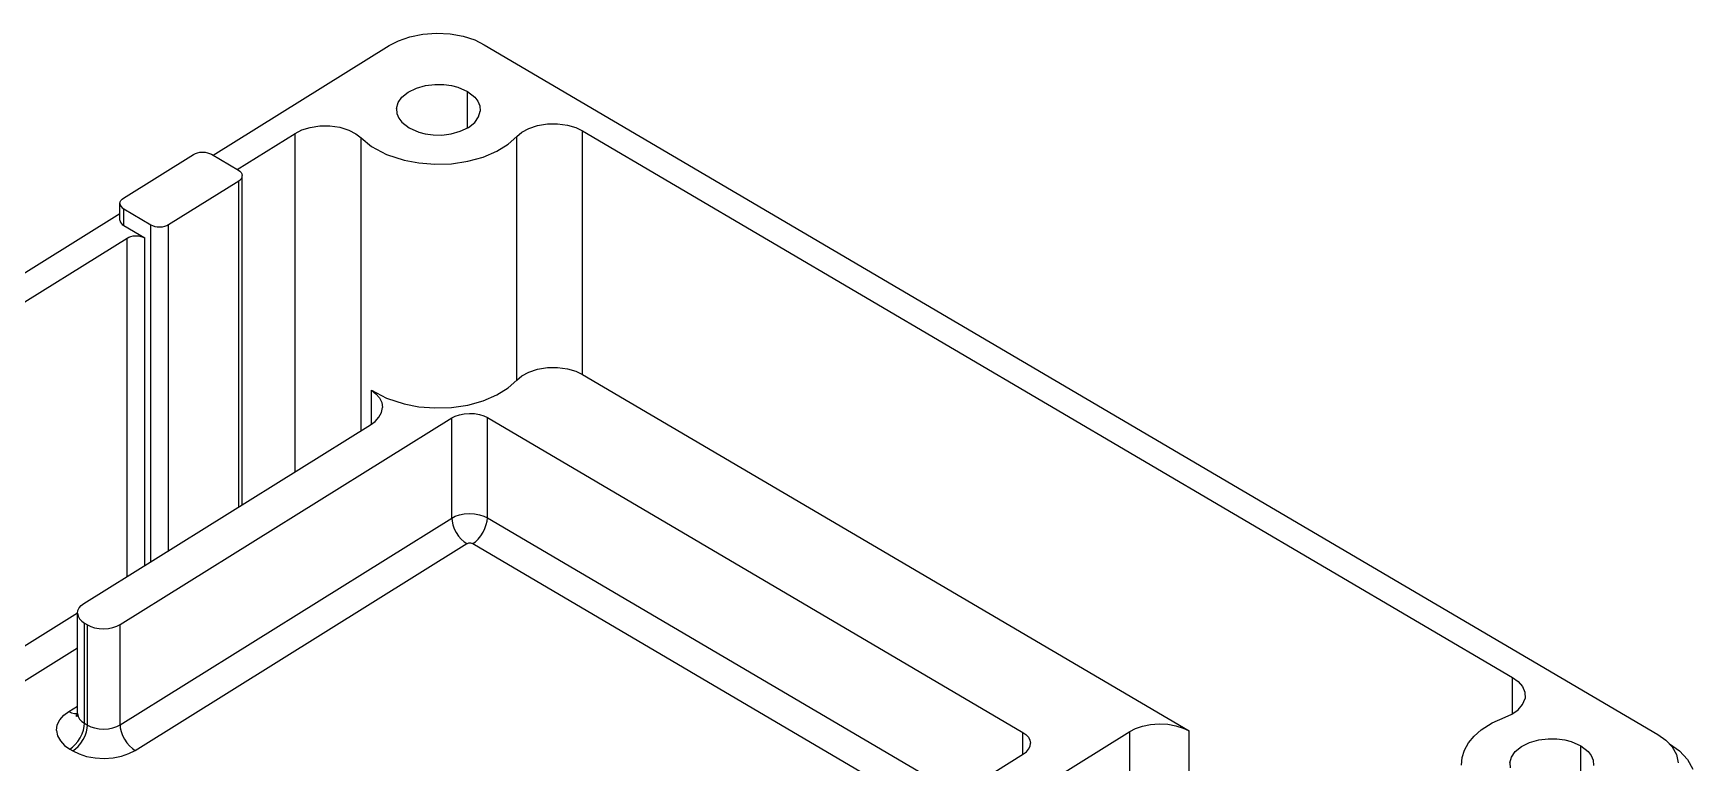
# Model space of a CAD drawing. Header units: millimetres. Extents: x -60 to 60, y -36 to 55.
# Drawn here: x -19.4 to 59.7, y 20.1 to 54.9 of the extents above; entities that cross this region are included whole.
import ezdxf

# ---------------------------------------------------------------- set-up
doc = ezdxf.new("R2010")
doc.units = ezdxf.units.MM
doc.layers.add('VISIBLE', color=7, linetype='Continuous')

msp = doc.modelspace()

# ---------------------------------------------------------------- linework, layer by layer
at = {"layer": 'VISIBLE'}
for p, q in [((-1.96, 54.495), (-1.422, 54.681)), ((-1.422, 54.681), (-0.81, 54.805)), ((-0.81, 54.805), (-0.155, 54.852)), ((-0.155, 54.852), (0.501, 54.816)), ((0.501, 54.816), (1.119, 54.704)), ((1.119, 54.704), (1.666, 54.527)), ((-10.804, 49.03), (-2.404, 54.264)), ((-2.404, 54.264), (-1.96, 54.495)), ((1.666, 54.527), (2.121, 54.304)), ((2.121, 54.304), (58.075, 21.417)), ((-1.502, 52.047), (-1.115, 52.235)), ((-1.115, 52.235), (-0.678, 52.356)), ((-0.678, 52.356), (-0.232, 52.41)), ((-0.232, 52.41), (0.187, 52.404)), ((0.187, 52.404), (0.556, 52.354)), ((0.556, 52.354), (0.869, 52.273)), ((0.869, 52.273), (1.326, 52.072)), ((-2.064, 51.268), (-1.989, 51.539)), ((-1.989, 51.539), (-1.801, 51.807)), ((-1.801, 51.807), (-1.502, 52.047)), ((1.326, 50.34), (1.326, 52.072)), ((1.326, 52.072), (1.672, 51.801)), ((1.672, 51.801), (1.814, 51.615)), ((1.814, 51.615), (1.908, 51.392)), ((-2.064, 51.268), (-2.043, 51.015)), ((-2.043, 51.015), (-1.949, 50.793)), ((-1.949, 50.793), (-1.807, 50.606)), ((1.666, 50.6), (1.854, 50.868)), ((1.854, 50.868), (1.93, 51.139)), ((1.908, 51.392), (1.93, 51.139)), ((-9.656, 48.356), (-6.895, 50.076)), ((-6.895, 50.076), (-6.578, 50.237)), ((-6.895, 33.936), (-6.895, 50.076)), ((-6.578, 50.237), (-6.18, 50.362)), ((-6.18, 50.362), (-5.721, 50.433)), ((-5.721, 50.433), (-5.233, 50.435)), ((-5.233, 50.435), (-4.759, 50.366)), ((-4.759, 50.366), (-4.338, 50.235)), ((-4.338, 50.235), (-3.998, 50.058)), ((-3.998, 50.058), (-3.748, 49.859)), ((-3.748, 35.897), (-3.748, 49.859)), ((-3.748, 49.859), (-3.253, 49.456)), ((-1.807, 50.606), (-1.461, 50.335)), ((-1.461, 50.335), (-1.003, 50.134)), ((-1.003, 50.134), (-0.691, 50.054)), ((-0.691, 50.054), (-0.321, 50.003)), ((-0.321, 50.003), (0.097, 49.997)), ((0.097, 49.997), (0.543, 50.051)), ((0.543, 50.051), (0.98, 50.173)), ((0.98, 50.173), (1.367, 50.36)), ((1.367, 50.36), (1.666, 50.6)), ((3.264, 49.559), (3.677, 49.924)), ((3.677, 49.924), (3.917, 50.128)), ((3.677, 38.301), (3.677, 49.924)), ((3.917, 50.128), (4.248, 50.311)), ((4.248, 50.311), (4.663, 50.45)), ((4.663, 50.45), (5.134, 50.527)), ((5.134, 50.527), (5.621, 50.533)), ((5.621, 50.533), (6.084, 50.471)), ((6.084, 50.471), (6.487, 50.352)), ((6.487, 50.352), (6.812, 50.197)), ((6.812, 38.575), (6.812, 50.197)), ((6.812, 50.197), (51.154, 24.135)), ((-15.08, 46.988), (-11.736, 49.072)), ((-11.736, 49.072), (-11.653, 49.115)), ((-11.653, 49.115), (-11.552, 49.15)), ((-11.552, 49.15), (-11.437, 49.173)), ((-11.437, 49.173), (-11.314, 49.182)), ((-11.314, 49.182), (-11.191, 49.175)), ((-11.191, 49.175), (-11.075, 49.154)), ((-11.075, 49.154), (-10.973, 49.121)), ((-10.973, 49.121), (-10.887, 49.08)), ((-10.887, 49.08), (-9.596, 48.321)), ((-3.253, 49.456), (-2.537, 49.074)), ((-2.537, 49.074), (-1.7, 48.796)), ((2.077, 48.948), (2.727, 49.226)), ((2.727, 49.226), (3.264, 49.559)), ((-9.596, 48.321), (-9.525, 48.27)), ((-1.7, 48.796), (-1.002, 48.664)), ((-1.002, 48.664), (-0.24, 48.603)), ((-0.24, 48.603), (0.554, 48.629)), ((0.554, 48.629), (1.341, 48.745)), ((1.341, 48.745), (2.077, 48.948)), ((-12.928, 45.723), (-9.584, 47.807)), ((-9.584, 47.807), (-9.515, 47.859)), ((-9.584, 32.261), (-9.584, 47.807)), ((-9.525, 48.27), (-9.467, 48.209)), ((-9.515, 47.859), (-9.46, 47.921)), ((-9.467, 48.209), (-9.429, 48.14)), ((-9.46, 47.921), (-9.425, 47.991)), ((-9.429, 48.14), (-9.414, 48.065)), ((-9.425, 47.991), (-9.414, 48.065)), ((-9.414, 34.93), (-9.414, 48.065)), ((-15.25, 46.73), (-15.239, 46.804)), ((-15.25, 45.934), (-15.25, 46.73)), ((-15.25, 46.73), (-15.235, 46.656)), ((-15.239, 46.804), (-15.204, 46.875)), ((-15.204, 46.875), (-15.149, 46.937)), ((-15.149, 46.937), (-15.08, 46.988)), ((-58.141, 19.534), (-15.25, 46.26)), ((-15.25, 45.934), (-15.235, 45.86)), ((-15.235, 46.656), (-15.197, 46.586)), ((-15.197, 46.586), (-15.139, 46.525)), ((-15.139, 46.525), (-15.068, 46.475)), ((-15.068, 45.679), (-15.068, 46.475)), ((-15.068, 46.475), (-13.776, 45.716)), ((-15.235, 45.86), (-15.197, 45.79)), ((-15.197, 45.79), (-15.139, 45.729)), ((-15.139, 45.729), (-15.068, 45.679)), ((-15.068, 45.679), (-14.063, 45.088)), ((-14.912, 45.081), (-14.829, 45.124)), ((-14.829, 45.124), (-14.728, 45.159)), ((-14.728, 45.159), (-14.613, 45.182)), ((-14.613, 45.182), (-14.49, 45.191)), ((-14.49, 45.191), (-14.367, 45.184)), ((-14.367, 45.184), (-14.251, 45.163)), ((-14.251, 45.163), (-14.149, 45.13)), ((-14.149, 45.13), (-14.063, 45.088)), ((-13.776, 29.649), (-13.776, 45.716)), ((-13.776, 45.716), (-13.691, 45.674)), ((-13.691, 45.674), (-13.589, 45.641)), ((-13.589, 45.641), (-13.473, 45.62)), ((-13.473, 45.62), (-13.35, 45.613)), ((-13.35, 45.613), (-13.227, 45.622)), ((-13.227, 45.622), (-13.112, 45.645)), ((-13.112, 45.645), (-13.011, 45.68)), ((-13.011, 45.68), (-12.928, 45.723)), ((-12.928, 30.177), (-12.928, 45.723)), ((-51.354, 22.373), (-14.912, 45.081)), ((-14.912, 28.941), (-14.912, 45.081)), ((-14.063, 29.47), (-14.063, 45.088)), ((4.248, 38.688), (4.663, 38.827)), ((4.663, 38.827), (5.134, 38.904)), ((5.134, 38.904), (5.621, 38.91)), ((5.621, 38.91), (6.084, 38.848)), ((6.084, 38.848), (6.487, 38.73)), ((3.264, 37.936), (3.677, 38.301)), ((3.677, 38.301), (3.917, 38.506)), ((3.917, 38.506), (4.248, 38.688)), ((6.487, 38.73), (6.812, 38.575)), ((6.812, 38.575), (35.726, 21.58)), ((-3.253, 36.212), (-3.253, 37.833)), ((-3.253, 37.833), (-3.04, 37.663)), ((-3.253, 37.833), (-2.537, 37.451)), ((-3.04, 37.663), (-2.873, 37.462)), ((-2.873, 37.462), (-2.767, 37.237)), ((-2.767, 37.237), (-2.735, 36.999)), ((-2.537, 37.451), (-1.7, 37.174)), ((1.341, 37.122), (2.077, 37.325)), ((2.077, 37.325), (2.727, 37.603)), ((2.727, 37.603), (3.264, 37.936)), ((-15.243, 26.65), (0.573, 36.505)), ((-3.077, 36.342), (-2.899, 36.54)), ((-2.899, 36.54), (-2.78, 36.762)), ((-2.78, 36.762), (-2.735, 36.999)), ((-1.7, 37.174), (-1.002, 37.041)), ((-1.002, 37.041), (-0.24, 36.981)), ((-0.24, 36.981), (0.554, 37.006)), ((0.554, 37.006), (1.341, 37.122)), ((0.573, 36.505), (0.739, 36.591)), ((0.573, 31.729), (0.573, 36.505)), ((0.739, 36.591), (0.941, 36.661)), ((0.941, 36.661), (1.17, 36.708)), ((1.17, 36.708), (1.416, 36.725)), ((1.416, 36.725), (1.662, 36.712)), ((1.662, 36.712), (1.894, 36.67)), ((1.894, 36.67), (2.099, 36.603)), ((2.099, 36.603), (2.27, 36.52)), ((2.27, 31.744), (2.27, 36.52)), ((2.27, 36.52), (27.807, 21.51)), ((-16.964, 27.662), (-3.3, 36.177)), ((-3.3, 36.177), (-3.077, 36.342)), ((-9.414, 32.367), (-9.414, 34.93)), ((-15.243, 21.874), (0.573, 31.729)), ((0.573, 31.729), (0.739, 31.815)), ((0.573, 31.729), (0.585, 31.577)), ((0.739, 31.815), (0.941, 31.885)), ((0.941, 31.885), (1.17, 31.931)), ((1.17, 31.931), (1.416, 31.949)), ((1.416, 31.949), (1.662, 31.936)), ((1.662, 31.936), (1.894, 31.893)), ((1.894, 31.893), (2.099, 31.827)), ((2.099, 31.827), (2.27, 31.744)), ((2.258, 31.591), (2.27, 31.744)), ((2.27, 31.744), (24.724, 18.546)), ((0.585, 31.577), (0.623, 31.406)), ((0.623, 31.406), (0.69, 31.224)), ((0.69, 31.224), (0.783, 31.042)), ((0.783, 31.042), (0.897, 30.871)), ((0.897, 30.871), (1.026, 30.722)), ((1.829, 30.729), (1.954, 30.881)), ((1.954, 30.881), (2.065, 31.054)), ((2.065, 31.054), (2.156, 31.237)), ((2.156, 31.237), (2.221, 31.42)), ((2.221, 31.42), (2.258, 31.591)), ((-14.525, 20.656), (1.29, 30.511)), ((1.026, 30.722), (1.159, 30.601)), ((1.159, 30.601), (1.29, 30.511)), ((1.29, 30.511), (1.318, 30.525)), ((1.318, 30.525), (1.351, 30.537)), ((1.351, 30.537), (1.39, 30.545)), ((1.39, 30.545), (1.431, 30.548)), ((1.431, 30.548), (1.472, 30.545)), ((1.472, 30.545), (1.51, 30.538)), ((1.51, 30.538), (1.544, 30.527)), ((1.544, 30.527), (1.573, 30.513)), ((1.573, 30.513), (1.7, 30.606)), ((1.573, 30.513), (23.369, 17.702)), ((1.7, 30.606), (1.829, 30.729)), ((-26.121, 21.697), (-17.272, 27.211)), ((-17.275, 27.189), (-17.255, 27.325)), ((-17.275, 22.412), (-17.275, 27.189)), ((-17.275, 27.189), (-17.248, 27.052)), ((-17.255, 27.325), (-17.191, 27.454)), ((-17.248, 27.052), (-17.178, 26.925)), ((-17.191, 27.454), (-17.091, 27.568)), ((-17.178, 26.925), (-17.072, 26.813)), ((-17.091, 27.568), (-16.964, 27.662)), ((-17.072, 26.813), (-16.942, 26.721)), ((-16.942, 21.944), (-16.942, 26.721)), ((-16.942, 26.721), (-16.798, 26.636)), ((-16.798, 21.86), (-16.798, 26.636)), ((-16.798, 26.636), (-16.642, 26.56)), ((-16.642, 26.56), (-16.454, 26.499)), ((-16.454, 26.499), (-16.241, 26.461)), ((-16.241, 26.461), (-16.016, 26.448)), ((-16.016, 26.448), (-15.791, 26.465)), ((-15.791, 26.465), (-15.58, 26.507)), ((-15.58, 26.507), (-15.395, 26.571)), ((-15.395, 26.571), (-15.243, 26.65)), ((-15.243, 21.874), (-15.243, 26.65)), ((-24.825, 20.84), (-17.275, 25.544)), ((51.154, 22.402), (51.154, 24.135)), ((51.154, 24.135), (51.42, 23.942)), ((51.42, 23.942), (51.627, 23.702)), ((51.627, 23.702), (51.744, 23.424)), ((51.634, 22.842), (51.748, 23.129)), ((51.744, 23.424), (51.748, 23.129)), ((-18.114, 22.113), (-17.923, 22.331)), ((-17.923, 22.331), (-17.682, 22.511)), ((-17.682, 22.511), (-17.275, 22.765)), ((-17.682, 22.511), (-17.551, 22.448)), ((-17.551, 22.448), (-17.418, 22.412)), ((-17.418, 22.412), (-17.289, 22.41)), ((-17.341, 22.28), (-17.293, 22.349)), ((-17.334, 22.326), (-17.287, 22.363)), ((-17.324, 22.264), (-17.278, 22.389)), ((-17.292, 22.267), (-17.275, 22.412)), ((-17.289, 22.41), (-17.275, 22.415)), ((-17.275, 22.412), (-17.248, 22.276)), ((-17.248, 22.276), (-17.178, 22.149)), ((50.184, 21.96), (50.794, 22.23)), ((50.794, 22.23), (51.125, 22.381)), ((51.125, 22.381), (51.416, 22.587)), ((51.416, 22.587), (51.634, 22.842)), ((-18.275, 21.607), (-18.237, 21.868)), ((-18.275, 21.607), (-18.224, 21.347)), ((-18.237, 21.868), (-18.114, 22.113)), ((-17.178, 22.149), (-17.072, 22.037)), ((-17.146, 21.254), (-17.055, 21.438)), ((-17.072, 22.037), (-16.942, 21.944)), ((-17.055, 21.438), (-16.99, 21.621)), ((-16.99, 21.621), (-16.953, 21.792)), ((-16.953, 21.792), (-16.942, 21.944)), ((-16.942, 21.944), (-16.798, 21.86)), ((-16.912, 21.354), (-16.847, 21.536)), ((-16.847, 21.536), (-16.81, 21.708)), ((-16.81, 21.708), (-16.798, 21.86)), ((-16.798, 21.86), (-16.642, 21.784)), ((-16.642, 21.784), (-16.454, 21.723)), ((-16.454, 21.723), (-16.241, 21.684)), ((-16.241, 21.684), (-16.016, 21.672)), ((-16.016, 21.672), (-15.791, 21.688)), ((-15.791, 21.688), (-15.58, 21.731)), ((-15.58, 21.731), (-15.395, 21.795)), ((-15.395, 21.795), (-15.243, 21.874)), ((-15.243, 21.874), (-15.231, 21.722)), ((-15.231, 21.722), (-15.192, 21.551)), ((-15.192, 21.551), (-15.126, 21.369)), ((-15.126, 21.369), (-15.032, 21.187)), ((22.267, 14.93), (32.898, 21.555)), ((27.807, 20.467), (27.807, 21.51)), ((27.807, 21.51), (27.95, 21.409)), ((27.95, 21.409), (28.066, 21.287)), ((32.898, 21.555), (33.176, 21.699)), ((32.898, 16.778), (32.898, 21.555)), ((33.176, 21.699), (33.512, 21.815)), ((33.512, 21.815), (33.894, 21.892)), ((33.894, 21.892), (34.304, 21.922)), ((34.304, 21.922), (34.714, 21.9)), ((34.714, 21.9), (35.1, 21.829)), ((35.1, 21.829), (35.442, 21.719)), ((35.442, 21.719), (35.726, 21.58)), ((35.726, 16.803), (35.726, 21.58)), ((49.324, 21.335), (49.661, 21.63)), ((49.661, 21.63), (50.184, 21.96)), ((58.075, 21.417), (58.455, 21.148)), ((-18.224, 21.347), (-18.09, 21.104)), ((-18.09, 21.104), (-17.888, 20.89)), ((-17.888, 20.89), (-17.638, 20.714)), ((-17.638, 20.714), (-17.511, 20.806)), ((-17.638, 20.714), (-17.495, 20.63)), ((-17.511, 20.806), (-17.382, 20.93)), ((-17.495, 20.63), (-17.368, 20.722)), ((-17.495, 20.63), (-17.196, 20.484)), ((-17.382, 20.93), (-17.257, 21.081)), ((-17.368, 20.722), (-17.238, 20.845)), ((-17.257, 21.081), (-17.146, 21.254)), ((-17.238, 20.845), (-17.114, 20.997)), ((-17.114, 20.997), (-17.002, 21.17)), ((-17.002, 21.17), (-16.912, 21.354)), ((-15.032, 21.187), (-14.918, 21.017)), ((-14.918, 21.017), (-14.789, 20.867)), ((-14.817, 20.505), (-14.525, 20.656)), ((-14.789, 20.867), (-14.656, 20.746)), ((-14.656, 20.746), (-14.525, 20.656)), ((27.832, 20.483), (27.97, 20.586)), ((27.97, 20.586), (28.079, 20.71)), ((28.066, 21.287), (28.142, 21.148)), ((28.079, 20.71), (28.149, 20.85)), ((28.142, 21.148), (28.171, 20.999)), ((28.149, 20.85), (28.171, 20.999)), ((48.749, 20.318), (48.861, 20.67)), ((48.861, 20.67), (49.054, 21.012)), ((49.054, 21.012), (49.324, 21.335)), ((51.095, 20.338), (51.283, 20.606)), ((51.283, 20.606), (51.582, 20.846)), ((51.582, 20.846), (51.969, 21.034)), ((51.969, 21.034), (52.407, 21.155)), ((52.407, 21.155), (52.852, 21.209)), ((52.852, 21.209), (53.271, 21.203)), ((53.271, 21.203), (53.641, 21.153)), ((53.641, 21.153), (53.953, 21.072)), ((53.953, 21.072), (54.41, 20.871)), ((54.41, 19.139), (54.41, 20.871)), ((54.41, 20.871), (54.756, 20.6)), ((54.756, 20.6), (54.898, 20.413)), ((58.455, 21.148), (58.763, 20.823)), ((58.617, 20.977), (58.632, 20.968)), ((58.632, 20.968), (59.108, 20.632)), ((58.763, 20.823), (58.967, 20.452)), ((59.108, 20.632), (59.493, 20.225)), ((-17.196, 20.484), (-16.838, 20.368)), ((-16.838, 20.368), (-16.432, 20.294)), ((-16.432, 20.294), (-16.001, 20.271)), ((-16.001, 20.271), (-15.571, 20.301)), ((-15.571, 20.301), (-15.17, 20.383)), ((-15.17, 20.383), (-14.817, 20.505)), ((20.545, 15.942), (27.832, 20.483)), ((48.718, 19.95), (48.749, 20.318)), ((51.02, 20.067), (51.095, 20.338)), ((51.02, 20.067), (51.041, 19.814)), ((54.898, 20.413), (54.993, 20.191)), ((54.993, 20.191), (55.014, 19.938)), ((58.967, 20.452), (59.045, 20.056)), ((59.493, 20.225), (59.748, 19.762))]:
    msp.add_line(p, q, dxfattribs=at)

doc.saveas('drawing.dxf')
